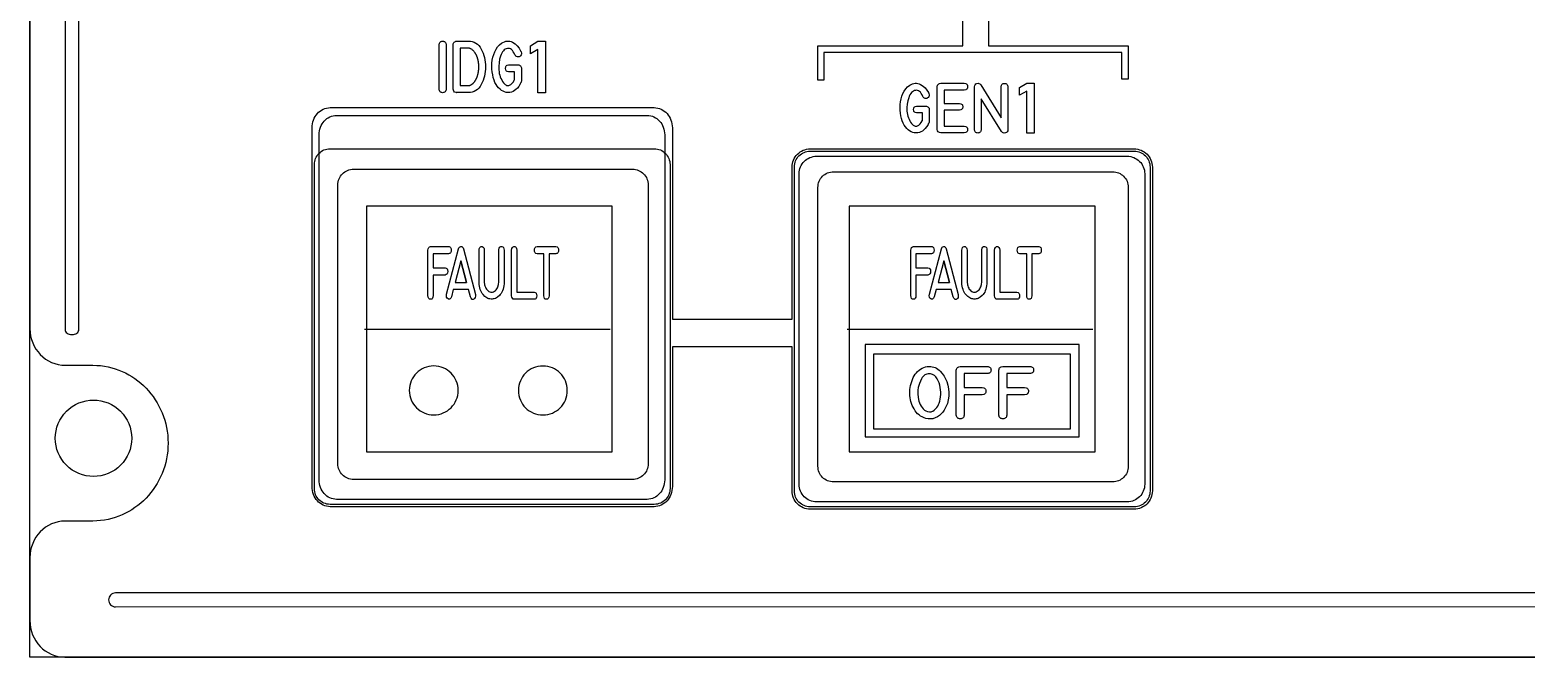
# Model space of a CAD drawing. Extents: x 27 to 704, y 10 to 614.
# Drawn here: x 204 to 301.4, y 258.2 to 299.1 of the extents above; entities that cross this region are included whole.
import ezdxf

# ---------------------------------------------------------------- set-up
doc = ezdxf.new("R2010")
doc.units = 0
for name, color, linetype in [('_BACKPANEL', 5, 'CONTINUOUS'), ('_ENGRAVING', 105, 'CONTINUOUS'), ('_LABELS', 30, 'CONTINUOUS'), ('_TOPLAYER', 1, 'CONTINUOUS')]:
    doc.layers.add(name, color=color, linetype=linetype)

msp = doc.modelspace()

# ---------------------------------------------------------------- linework, layer by layer
at = {"layer": '_BACKPANEL'}
for points in [[(526.323, 364.71), (526.323, 359.871), (526.323, 350.191), (526.323, 340.512), (526.323, 267.915), (526.323, 258.235), (203.984, 258.235), (203.984, 267.915), (203.984, 340.512), (203.984, 350.191), (203.984, 359.871), (203.984, 364.71)], [(223.528, 291.33), (244.623, 291.33), (244.729, 291.324), (244.831, 291.309), (244.93, 291.284), (245.024, 291.249), (245.114, 291.206), (245.199, 291.155), (245.278, 291.096), (245.35, 291.029), (245.417, 290.957), (245.476, 290.878), (245.527, 290.793), (245.57, 290.703), (245.605, 290.608), (245.63, 290.51), (245.645, 290.408), (245.651, 290.302), (245.651, 269.207), (245.645, 269.102), (245.63, 269), (245.605, 268.901), (245.57, 268.807), (245.527, 268.717), (245.476, 268.632), (245.417, 268.553), (245.35, 268.48), (245.278, 268.414), (245.199, 268.355), (245.114, 268.303), (245.024, 268.26), (244.93, 268.226), (244.831, 268.201), (244.729, 268.185), (244.623, 268.18), (223.528, 268.18), (223.423, 268.185), (223.32, 268.201), (223.222, 268.226), (223.127, 268.26), (223.037, 268.303), (222.953, 268.355), (222.874, 268.414), (222.801, 268.48), (222.735, 268.553), (222.676, 268.632), (222.624, 268.717), (222.581, 268.807), (222.547, 268.901), (222.521, 269), (222.506, 269.102), (222.501, 269.207), (222.501, 290.302), (222.506, 290.408), (222.521, 290.51), (222.547, 290.608), (222.581, 290.703), (222.624, 290.793), (222.676, 290.878), (222.735, 290.957), (222.801, 291.029), (222.874, 291.096), (222.953, 291.155), (223.037, 291.206), (223.127, 291.249), (223.222, 291.284), (223.32, 291.309), (223.423, 291.324)], [(254.775, 291.168), (275.871, 291.168), (275.976, 291.163), (276.078, 291.147), (276.177, 291.122), (276.271, 291.088), (276.361, 291.045), (276.446, 290.993), (276.525, 290.934), (276.598, 290.868), (276.664, 290.795), (276.723, 290.716), (276.774, 290.631), (276.817, 290.541), (276.852, 290.447), (276.877, 290.348), (276.892, 290.246), (276.898, 290.141), (276.898, 269.046), (276.892, 268.94), (276.877, 268.838), (276.852, 268.74), (276.817, 268.645), (276.774, 268.555), (276.723, 268.471), (276.664, 268.391), (276.598, 268.319), (276.525, 268.252), (276.446, 268.193), (276.361, 268.142), (276.271, 268.099), (276.177, 268.064), (276.078, 268.039), (275.976, 268.024), (275.871, 268.018), (254.775, 268.018), (254.67, 268.024), (254.567, 268.039), (254.469, 268.064), (254.374, 268.099), (254.285, 268.142), (254.2, 268.193), (254.121, 268.252), (254.048, 268.319), (253.982, 268.391), (253.923, 268.471), (253.871, 268.555), (253.828, 268.645), (253.794, 268.74), (253.769, 268.838), (253.753, 268.94), (253.748, 269.046), (253.748, 290.141), (253.753, 290.246), (253.769, 290.348), (253.794, 290.447), (253.828, 290.541), (253.871, 290.631), (253.923, 290.716), (253.982, 290.795), (254.048, 290.868), (254.121, 290.934), (254.2, 290.993), (254.285, 291.045), (254.374, 291.088), (254.469, 291.122), (254.567, 291.147), (254.67, 291.163)]]:
    msp.add_lwpolyline(points, close=True, dxfattribs=at)
msp.add_lwpolyline([(208.122, 269.995, -0.414214), (205.634, 272.483, -0.414214), (208.122, 274.971, -0.414214), (210.61, 272.483, -0.414214)], format="xyb", close=True, dxfattribs=at)
at = {"layer": '_ENGRAVING'}
for points in [[(206.27, 343.414), (206.27, 279.556), (206.279, 279.491), (206.306, 279.431), (206.347, 279.377), (206.402, 279.329), (206.469, 279.29), (206.545, 279.261), (206.63, 279.242), (206.72, 279.235), (206.721, 279.235), (206.812, 279.242), (206.896, 279.261), (206.972, 279.29), (207.039, 279.33), (207.094, 279.377), (207.135, 279.431), (207.161, 279.491), (207.171, 279.556), (207.171, 343.414)], [(266.387, 302.045), (266.387, 298.037), (275.471, 298.036), (275.471, 295.861), (275.072, 295.861), (275.072, 297.588), (258.996, 297.588), (255.677, 297.588), (255.667, 297.588), (255.667, 295.799), (255.268, 295.799), (255.268, 298.036), (255.268, 298.037), (259.011, 298.037), (264.332, 298.037), (264.496, 298.037), (264.496, 298.037), (264.519, 298.037), (264.706, 298.037), (264.706, 320.107)], [(520.008, 262.422), (209.548, 262.408), (209.458, 262.398), (209.374, 262.372), (209.298, 262.33), (209.231, 262.275), (209.177, 262.208), (209.136, 262.132), (209.11, 262.047), (209.101, 261.956), (209.11, 261.866), (209.136, 261.781), (209.178, 261.705), (209.233, 261.638), (209.299, 261.584), (209.376, 261.542), (209.46, 261.516), (209.55, 261.507), (520.008, 261.522)]]:
    msp.add_lwpolyline(points, dxfattribs=at)
for points in [[(231.081, 295.209), (231.053, 295.108), (231.032, 295.069), (231.006, 295.036), (230.975, 295.011), (230.938, 294.993), (230.898, 294.983), (230.852, 294.979), (230.806, 294.983), (230.765, 294.994), (230.729, 295.012), (230.698, 295.037), (230.672, 295.069), (230.651, 295.109), (230.624, 295.209), (230.624, 298.104), (230.651, 298.205), (230.672, 298.245), (230.698, 298.278), (230.729, 298.303), (230.765, 298.321), (230.806, 298.332), (230.852, 298.336), (230.898, 298.333), (230.938, 298.322), (230.975, 298.304), (231.006, 298.279), (231.032, 298.246), (231.053, 298.206), (231.081, 298.104)], [(231.762, 298.337), (232.518, 298.337), (232.655, 298.329), (232.782, 298.304), (232.901, 298.263), (233.011, 298.206), (233.112, 298.132), (233.205, 298.042), (233.288, 297.936), (233.363, 297.813), (233.429, 297.68), (233.486, 297.544), (233.534, 297.405), (233.574, 297.263), (233.605, 297.117), (233.627, 296.968), (233.64, 296.816), (233.644, 296.66), (233.64, 296.505), (233.626, 296.352), (233.604, 296.203), (233.574, 296.058), (233.534, 295.915), (233.486, 295.776), (233.428, 295.64), (233.362, 295.507), (233.287, 295.384), (233.204, 295.278), (233.111, 295.188), (233.01, 295.114), (232.9, 295.057), (232.782, 295.016), (232.654, 294.991), (232.518, 294.983), (231.762, 294.983), (231.765, 294.983), (231.762, 294.983), (231.704, 294.993), (231.631, 295.022), (231.579, 295.069), (231.548, 295.134), (231.538, 295.216), (231.537, 295.216), (231.538, 298.108), (231.537, 298.121), (231.543, 298.164), (231.557, 298.204), (231.578, 298.241), (231.607, 298.274), (231.641, 298.301), (231.678, 298.321), (231.719, 298.333), (231.763, 298.337)], [(235.152, 296.334), (235.138, 296.336), (235.052, 296.359), (235.018, 296.379), (234.991, 296.405), (234.969, 296.436), (234.954, 296.473), (234.942, 296.564), (234.954, 296.654), (234.969, 296.691), (234.991, 296.722), (235.018, 296.748), (235.052, 296.768), (235.138, 296.791), (235.152, 296.794), (235.167, 296.794), (235.76, 296.794), (235.804, 296.79), (235.846, 296.777), (235.884, 296.756), (235.919, 296.726), (235.949, 296.691), (235.969, 296.652), (235.982, 296.609), (235.986, 296.564), (235.986, 295.733), (235.967, 295.691), (235.955, 295.665), (235.944, 295.64), (235.931, 295.615), (235.919, 295.591), (235.907, 295.566), (235.894, 295.542), (235.88, 295.517), (235.8, 295.391), (235.715, 295.281), (235.625, 295.19), (235.531, 295.115), (235.431, 295.058), (235.328, 295.017), (235.219, 294.995), (235.106, 294.989), (234.992, 295), (234.884, 295.027), (234.78, 295.07), (234.68, 295.128), (234.585, 295.203), (234.495, 295.293), (234.409, 295.4), (234.328, 295.522), (234.258, 295.654), (234.198, 295.801), (234.148, 295.963), (234.107, 296.142), (234.077, 296.329), (234.06, 296.518), (234.055, 296.71), (234.063, 296.903), (234.085, 297.095), (234.122, 297.283), (234.174, 297.465), (234.241, 297.643), (234.324, 297.81), (234.426, 297.958), (234.546, 298.089), (234.685, 298.201), (234.777, 298.258), (234.868, 298.301), (234.959, 298.329), (235.05, 298.344), (235.139, 298.344), (235.228, 298.33), (235.317, 298.303), (235.405, 298.261), (235.569, 298.153), (235.711, 298.026), (235.83, 297.878), (235.928, 297.711), (235.941, 297.685), (235.951, 297.662), (235.964, 297.638), (235.981, 297.564), (235.98, 297.497), (235.961, 297.437), (235.922, 297.384), (235.874, 297.345), (235.825, 297.32), (235.773, 297.31), (235.719, 297.314), (235.668, 297.331), (235.623, 297.359), (235.584, 297.397), (235.551, 297.446), (235.502, 297.557), (235.45, 297.65), (235.395, 297.727), (235.336, 297.787), (235.273, 297.831), (235.208, 297.857), (235.139, 297.867), (235.066, 297.86), (234.995, 297.839), (234.928, 297.807), (234.865, 297.762), (234.807, 297.707), (234.754, 297.639), (234.705, 297.56), (234.662, 297.469), (234.622, 297.366), (234.561, 297.152), (234.522, 296.931), (234.504, 296.702), (234.508, 296.464), (234.52, 296.346), (234.539, 296.231), (234.566, 296.12), (234.601, 296.013), (234.643, 295.91), (234.693, 295.811), (234.751, 295.715), (234.817, 295.624), (234.913, 295.52), (234.961, 295.484), (235.009, 295.458), (235.058, 295.443), (235.107, 295.439), (235.156, 295.446), (235.205, 295.463), (235.299, 295.518), (235.382, 295.592), (235.455, 295.686), (235.517, 295.799), (235.535, 295.835), (235.535, 296.334)], [(237.544, 294.977), (237.047, 294.977), (237.047, 297.789), (236.571, 297.519), (236.571, 298.036), (237.047, 298.331), (237.544, 298.331)], [(232.518, 295.445), (232.525, 295.445), (232.533, 295.445), (232.538, 295.446), (232.545, 295.447), (232.553, 295.448), (232.561, 295.448), (232.568, 295.449), (232.576, 295.45), (232.582, 295.451), (232.59, 295.452), (232.603, 295.455), (232.61, 295.457), (232.618, 295.461), (232.625, 295.462), (232.634, 295.465), (232.64, 295.466), (232.648, 295.47), (232.663, 295.476), (232.679, 295.483), (232.685, 295.485), (232.693, 295.489), (232.706, 295.497), (232.722, 295.506), (232.729, 295.51), (232.737, 295.515), (232.751, 295.525), (232.758, 295.529), (232.767, 295.535), (232.773, 295.54), (232.782, 295.547), (232.788, 295.551), (232.796, 295.556), (232.812, 295.57), (232.825, 295.583), (232.831, 295.589), (232.839, 295.597), (232.846, 295.604), (232.854, 295.612), (232.868, 295.625), (232.875, 295.632), (232.883, 295.64), (232.889, 295.647), (232.897, 295.656), (232.91, 295.673), (232.924, 295.691), (232.937, 295.709), (232.944, 295.718), (232.952, 295.727), (232.957, 295.737), (232.965, 295.746), (232.97, 295.757), (232.977, 295.768), (232.99, 295.787), (232.996, 295.798), (233.003, 295.809), (233.009, 295.819), (233.016, 295.83), (233.026, 295.851), (233.031, 295.863), (233.039, 295.876), (233.044, 295.886), (233.051, 295.899), (233.055, 295.91), (233.061, 295.923), (233.072, 295.948), (233.084, 295.974), (233.088, 295.986), (233.093, 296), (233.097, 296.013), (233.103, 296.028), (233.111, 296.054), (233.115, 296.067), (233.12, 296.082), (233.128, 296.11), (233.138, 296.138), (233.141, 296.152), (233.145, 296.167), (233.148, 296.181), (233.153, 296.197), (233.155, 296.209), (233.159, 296.225), (233.164, 296.256), (233.166, 296.27), (233.17, 296.285), (233.172, 296.299), (233.175, 296.315), (233.18, 296.346), (233.182, 296.36), (233.186, 296.377), (233.19, 296.408), (233.19, 296.422), (233.193, 296.439), (233.196, 296.47), (233.198, 296.501), (233.199, 296.534), (233.201, 296.565), (233.202, 296.581), (233.204, 296.598), (233.205, 296.612), (233.206, 296.629), (233.206, 296.644), (233.206, 296.66), (233.206, 296.676), (233.206, 296.691), (233.205, 296.707), (233.204, 296.724), (233.204, 296.739), (233.204, 296.755), (233.201, 296.788), (233.199, 296.817), (233.196, 296.852), (233.194, 296.881), (233.191, 296.912), (233.189, 296.927), (233.188, 296.943), (233.181, 296.975), (233.178, 296.988), (233.177, 297.004), (233.172, 297.035), (233.167, 297.066), (233.159, 297.096), (233.154, 297.124), (233.149, 297.137), (233.146, 297.153), (233.141, 297.167), (233.138, 297.183), (233.13, 297.21), (233.122, 297.238), (233.116, 297.25), (233.112, 297.264), (233.103, 297.292), (233.093, 297.318), (233.088, 297.331), (233.084, 297.345), (233.077, 297.356), (233.072, 297.369), (233.061, 297.394), (233.051, 297.417), (233.04, 297.441), (233.034, 297.452), (233.029, 297.463), (233.016, 297.485), (233.003, 297.507), (232.996, 297.517), (232.99, 297.528), (232.977, 297.548), (232.971, 297.557), (232.966, 297.567), (232.939, 297.605), (232.913, 297.641), (232.884, 297.674), (232.855, 297.705), (232.828, 297.733), (232.798, 297.757), (232.767, 297.782), (232.737, 297.803), (232.708, 297.821), (232.679, 297.836), (232.648, 297.847), (232.618, 297.859), (232.603, 297.863), (232.59, 297.869), (232.561, 297.874), (232.533, 297.875), (232.525, 297.875), (232.518, 297.875), (231.988, 297.875), (231.988, 295.445)], [(261.712, 293.66), (261.698, 293.661), (261.613, 293.684), (261.58, 293.703), (261.553, 293.728), (261.532, 293.758), (261.517, 293.794), (261.505, 293.881), (261.517, 293.968), (261.532, 294.004), (261.553, 294.034), (261.58, 294.059), (261.613, 294.078), (261.698, 294.101), (261.712, 294.104), (261.726, 294.104), (262.309, 294.104), (262.354, 294.1), (262.395, 294.088), (262.432, 294.067), (262.467, 294.038), (262.495, 294.004), (262.516, 293.966), (262.528, 293.925), (262.532, 293.881), (262.532, 293.08), (262.513, 293.039), (262.502, 293.013), (262.491, 292.99), (262.478, 292.966), (262.466, 292.942), (262.455, 292.918), (262.442, 292.895), (262.428, 292.871), (262.349, 292.749), (262.265, 292.644), (262.177, 292.555), (262.084, 292.483), (261.987, 292.427), (261.884, 292.389), (261.778, 292.367), (261.666, 292.361), (261.555, 292.372), (261.448, 292.398), (261.345, 292.439), (261.247, 292.496), (261.154, 292.568), (261.065, 292.655), (260.981, 292.758), (260.901, 292.876), (260.832, 293.003), (260.773, 293.145), (260.723, 293.302), (260.683, 293.474), (260.654, 293.655), (260.637, 293.838), (260.632, 294.022), (260.64, 294.209), (260.662, 294.394), (260.698, 294.575), (260.749, 294.752), (260.815, 294.923), (260.897, 295.084), (260.997, 295.228), (261.116, 295.353), (261.252, 295.462), (261.343, 295.516), (261.433, 295.558), (261.522, 295.585), (261.611, 295.599), (261.699, 295.6), (261.787, 295.587), (261.874, 295.56), (261.96, 295.519), (262.121, 295.415), (262.261, 295.292), (262.379, 295.15), (262.475, 294.989), (262.488, 294.964), (262.497, 294.942), (262.51, 294.918), (262.528, 294.846), (262.527, 294.782), (262.507, 294.724), (262.469, 294.673), (262.422, 294.635), (262.373, 294.611), (262.323, 294.601), (262.27, 294.606), (262.219, 294.622), (262.175, 294.649), (262.136, 294.686), (262.104, 294.733), (262.056, 294.84), (262.005, 294.93), (261.95, 295.004), (261.892, 295.062), (261.831, 295.104), (261.766, 295.13), (261.699, 295.139), (261.627, 295.133), (261.557, 295.113), (261.491, 295.081), (261.429, 295.038), (261.372, 294.984), (261.32, 294.919), (261.272, 294.842), (261.229, 294.755), (261.19, 294.656), (261.13, 294.449), (261.091, 294.236), (261.074, 294.014), (261.078, 293.785), (261.089, 293.671), (261.108, 293.56), (261.135, 293.453), (261.169, 293.35), (261.211, 293.25), (261.26, 293.154), (261.317, 293.062), (261.382, 292.974), (261.476, 292.873), (261.523, 292.839), (261.571, 292.814), (261.619, 292.8), (261.667, 292.796), (261.716, 292.802), (261.764, 292.819), (261.856, 292.872), (261.938, 292.943), (262.009, 293.034), (262.071, 293.143), (262.088, 293.178), (262.088, 293.66)], [(264.802, 295.152), (263.492, 295.152), (263.492, 294.287), (264.491, 294.287), (264.589, 294.261), (264.627, 294.24), (264.659, 294.214), (264.683, 294.184), (264.701, 294.148), (264.711, 294.108), (264.714, 294.062), (264.711, 294.017), (264.7, 293.976), (264.682, 293.941), (264.658, 293.91), (264.626, 293.885), (264.588, 293.864), (264.491, 293.838), (263.492, 293.838), (263.492, 292.8), (264.802, 292.8), (264.899, 292.774), (264.938, 292.753), (264.969, 292.728), (264.993, 292.697), (265.011, 292.662), (265.021, 292.622), (265.025, 292.577), (265.021, 292.532), (265.011, 292.492), (264.993, 292.457), (264.969, 292.427), (264.938, 292.402), (264.899, 292.381), (264.802, 292.356), (263.272, 292.356), (263.184, 292.379), (263.117, 292.425), (263.072, 292.492), (263.047, 292.58), (263.047, 295.372), (263.073, 295.464), (263.093, 295.5), (263.119, 295.531), (263.149, 295.556), (263.185, 295.574), (263.272, 295.593), (264.802, 295.593), (264.899, 295.572), (264.938, 295.553), (264.969, 295.529), (264.993, 295.498), (265.01, 295.461), (265.021, 295.419), (265.024, 295.371), (265.02, 295.323), (265.01, 295.28), (264.992, 295.244), (264.968, 295.214), (264.937, 295.189), (264.899, 295.171)], [(267.647, 292.574), (267.637, 292.498), (267.607, 292.438), (267.557, 292.393), (267.487, 292.363), (267.411, 292.352), (267.344, 292.364), (267.286, 292.399), (267.238, 292.457), (265.91, 294.586), (265.91, 292.574), (265.883, 292.477), (265.862, 292.439), (265.837, 292.408), (265.806, 292.384), (265.771, 292.366), (265.731, 292.356), (265.686, 292.353), (265.641, 292.356), (265.602, 292.366), (265.567, 292.384), (265.536, 292.408), (265.511, 292.439), (265.491, 292.477), (265.464, 292.574), (265.464, 295.365), (265.484, 295.44), (265.518, 295.502), (265.568, 295.549), (265.633, 295.582), (265.702, 295.595), (265.765, 295.583), (265.822, 295.546), (265.874, 295.484), (267.201, 293.352), (267.201, 295.365), (267.227, 295.464), (267.248, 295.503), (267.274, 295.534), (267.305, 295.559), (267.342, 295.576), (267.384, 295.586), (267.431, 295.589), (267.478, 295.585), (267.52, 295.574), (267.555, 295.556), (267.585, 295.532), (267.609, 295.5), (267.628, 295.462), (267.647, 295.365)], [(269.356, 292.344), (268.873, 292.344), (268.873, 295.079), (268.409, 294.817), (268.409, 295.319), (268.873, 295.607), (269.356, 295.607)], [(244.613, 294.005), (244.735, 293.998), (244.854, 293.978), (244.968, 293.946), (245.078, 293.901), (245.182, 293.846), (245.28, 293.78), (245.372, 293.704), (245.456, 293.619), (245.533, 293.526), (245.601, 293.424), (245.661, 293.316), (245.711, 293.2), (245.751, 293.079), (245.78, 292.953), (245.798, 292.821), (245.804, 292.686), (245.804, 280.245), (253.594, 280.245), (253.594, 290.131), (253.601, 290.253), (253.619, 290.372), (253.648, 290.486), (253.688, 290.595), (253.738, 290.699), (253.797, 290.798), (253.866, 290.889), (253.942, 290.974), (254.027, 291.05), (254.118, 291.119), (254.217, 291.178), (254.321, 291.228), (254.43, 291.268), (254.544, 291.297), (254.663, 291.315), (254.785, 291.322), (275.86, 291.322), (275.983, 291.315), (276.101, 291.297), (276.215, 291.268), (276.325, 291.228), (276.429, 291.178), (276.527, 291.119), (276.619, 291.05), (276.703, 290.974), (276.78, 290.889), (276.848, 290.798), (276.908, 290.699), (276.958, 290.595), (276.998, 290.486), (277.027, 290.372), (277.045, 290.253), (277.051, 290.131), (277.051, 269.056), (277.045, 268.934), (277.027, 268.815), (276.998, 268.701), (276.958, 268.591), (276.908, 268.487), (276.848, 268.389), (276.78, 268.297), (276.703, 268.213), (276.619, 268.136), (276.527, 268.068), (276.429, 268.008), (276.325, 267.958), (276.215, 267.918), (276.101, 267.889), (275.983, 267.871), (275.86, 267.865), (254.785, 267.865), (254.663, 267.871), (254.544, 267.889), (254.43, 267.918), (254.321, 267.958), (254.217, 268.008), (254.118, 268.068), (254.027, 268.136), (253.942, 268.213), (253.866, 268.297), (253.797, 268.389), (253.738, 268.487), (253.688, 268.591), (253.648, 268.701), (253.619, 268.815), (253.601, 268.934), (253.594, 269.056), (253.594, 278.442), (245.804, 278.442), (245.804, 269.345), (245.798, 269.21), (245.78, 269.079), (245.751, 268.952), (245.711, 268.831), (245.661, 268.716), (245.601, 268.607), (245.533, 268.505), (245.456, 268.412), (245.372, 268.327), (245.28, 268.251), (245.182, 268.185), (245.078, 268.13), (244.968, 268.086), (244.854, 268.053), (244.735, 268.033), (244.613, 268.026), (223.538, 268.026), (223.416, 268.033), (223.297, 268.053), (223.183, 268.086), (223.074, 268.13), (222.97, 268.185), (222.871, 268.251), (222.78, 268.327), (222.695, 268.412), (222.619, 268.505), (222.55, 268.607), (222.491, 268.716), (222.441, 268.831), (222.401, 268.952), (222.371, 269.079), (222.353, 269.21), (222.347, 269.345), (222.347, 292.686), (222.353, 292.821), (222.371, 292.953), (222.401, 293.079), (222.441, 293.2), (222.491, 293.316), (222.55, 293.424), (222.619, 293.526), (222.695, 293.619), (222.78, 293.704), (222.871, 293.78), (222.97, 293.846), (223.074, 293.901), (223.183, 293.946), (223.297, 293.978), (223.416, 293.998), (223.538, 294.005)], [(223.946, 293.505), (244.162, 293.505), (244.279, 293.498), (244.393, 293.479), (244.502, 293.448), (244.607, 293.405), (244.707, 293.352), (244.801, 293.289), (244.889, 293.216), (244.97, 293.134), (245.044, 293.044), (245.109, 292.946), (245.166, 292.842), (245.214, 292.731), (245.253, 292.614), (245.281, 292.492), (245.298, 292.366), (245.304, 292.236), (245.304, 269.774), (245.298, 269.644), (245.281, 269.517), (245.253, 269.396), (245.214, 269.279), (245.166, 269.168), (245.109, 269.063), (245.044, 268.966), (244.97, 268.876), (244.889, 268.794), (244.801, 268.721), (244.707, 268.657), (244.607, 268.604), (244.502, 268.562), (244.393, 268.53), (244.279, 268.511), (244.162, 268.505), (223.946, 268.505), (223.829, 268.511), (223.715, 268.53), (223.606, 268.562), (223.501, 268.604), (223.401, 268.657), (223.307, 268.721), (223.219, 268.794), (223.138, 268.876), (223.064, 268.966), (222.998, 269.063), (222.941, 269.168), (222.893, 269.279), (222.855, 269.396), (222.827, 269.517), (222.81, 269.644), (222.804, 269.774), (222.804, 292.236), (222.81, 292.366), (222.827, 292.492), (222.855, 292.614), (222.893, 292.731), (222.941, 292.842), (222.998, 292.946), (223.064, 293.044), (223.138, 293.134), (223.219, 293.216), (223.307, 293.289), (223.401, 293.352), (223.501, 293.405), (223.606, 293.448), (223.715, 293.479), (223.829, 293.498)], [(255.193, 290.843), (275.409, 290.843), (275.526, 290.837), (275.64, 290.82), (275.749, 290.792), (275.854, 290.754), (275.954, 290.706), (276.048, 290.649), (276.136, 290.583), (276.217, 290.51), (276.291, 290.429), (276.357, 290.341), (276.414, 290.247), (276.462, 290.147), (276.5, 290.042), (276.528, 289.932), (276.545, 289.818), (276.551, 289.701), (276.551, 269.485), (276.545, 269.368), (276.528, 269.255), (276.5, 269.145), (276.462, 269.04), (276.414, 268.94), (276.357, 268.846), (276.291, 268.758), (276.217, 268.677), (276.136, 268.603), (276.048, 268.538), (275.954, 268.481), (275.854, 268.433), (275.749, 268.394), (275.64, 268.366), (275.526, 268.349), (275.409, 268.343), (255.193, 268.343), (255.076, 268.349), (254.962, 268.366), (254.853, 268.394), (254.748, 268.433), (254.648, 268.481), (254.554, 268.538), (254.466, 268.603), (254.385, 268.677), (254.311, 268.758), (254.246, 268.846), (254.188, 268.94), (254.14, 269.04), (254.102, 269.145), (254.074, 269.255), (254.057, 269.368), (254.051, 269.485), (254.051, 289.701), (254.057, 289.818), (254.074, 289.932), (254.102, 290.042), (254.14, 290.147), (254.188, 290.247), (254.246, 290.341), (254.311, 290.429), (254.385, 290.51), (254.466, 290.583), (254.554, 290.649), (254.648, 290.706), (254.748, 290.754), (254.853, 290.792), (254.962, 290.82), (255.076, 290.837)]]:
    msp.add_lwpolyline(points, close=True, dxfattribs=at)
at = {"layer": '_LABELS'}
for points in [[(241.892, 271.592), (241.892, 287.594), (225.892, 287.594), (225.892, 271.592)], [(273.323, 271.592), (273.323, 287.594), (257.323, 287.594), (257.323, 271.592)], [(229.892, 281.767), (229.892, 284.727), (229.911, 284.825), (229.946, 284.897), (229.998, 284.944), (230.065, 284.965), (231.238, 284.965), (231.278, 284.958), (231.312, 284.944), (231.341, 284.923), (231.365, 284.897), (231.396, 284.825), (231.407, 284.728), (231.396, 284.631), (231.364, 284.56), (231.34, 284.534), (231.311, 284.514), (231.276, 284.501), (231.236, 284.494), (230.233, 284.494), (230.233, 283.576), (231.015, 283.576), (231.088, 283.555), (231.117, 283.536), (231.141, 283.511), (231.173, 283.442), (231.185, 283.349), (231.175, 283.255), (231.144, 283.183), (231.12, 283.155), (231.09, 283.133), (231.015, 283.104), (230.233, 283.104), (230.233, 281.767), (230.218, 281.666), (230.186, 281.593), (230.163, 281.567), (230.136, 281.548), (230.105, 281.537), (230.069, 281.532), (230.033, 281.535), (230.001, 281.546), (229.973, 281.564), (229.949, 281.589), (229.913, 281.663)], [(231.106, 281.853), (231.494, 283.332), (231.884, 284.811), (231.909, 284.878), (231.944, 284.926), (231.989, 284.955), (232.043, 284.965), (232.098, 284.956), (232.142, 284.928), (232.178, 284.879), (232.203, 284.811), (232.98, 281.844), (232.987, 281.736), (232.972, 281.65), (232.935, 281.584), (232.908, 281.559), (232.876, 281.539), (232.842, 281.526), (232.81, 281.522), (232.78, 281.526), (232.751, 281.54), (232.701, 281.592), (232.659, 281.68), (232.534, 282.16), (231.546, 282.16), (231.425, 281.692), (231.382, 281.604), (231.357, 281.573), (231.331, 281.551), (231.302, 281.538), (231.272, 281.534), (231.239, 281.539), (231.204, 281.553), (231.144, 281.599), (231.108, 281.664), (231.095, 281.749)], [(234.853, 282.661), (234.853, 282.628), (234.848, 282.527), (234.833, 282.403), (234.81, 282.287), (234.782, 282.18), (234.747, 282.081), (234.706, 281.991), (234.658, 281.908), (234.604, 281.835), (234.544, 281.77), (234.415, 281.664), (234.349, 281.623), (234.282, 281.59), (234.214, 281.566), (234.145, 281.55), (234.075, 281.541), (234.003, 281.541), (233.932, 281.549), (233.863, 281.565), (233.795, 281.59), (233.728, 281.622), (233.6, 281.71), (233.478, 281.831), (233.422, 281.903), (233.372, 281.983), (233.33, 282.071), (233.294, 282.167), (233.265, 282.27), (233.243, 282.382), (233.228, 282.501), (233.219, 282.628), (233.219, 282.661), (233.219, 284.73), (233.232, 284.821), (233.266, 284.896), (233.31, 284.944), (233.363, 284.965), (233.426, 284.96), (233.485, 284.932), (233.527, 284.884), (233.552, 284.817), (233.561, 284.73), (233.561, 282.661), (233.583, 282.481), (233.604, 282.399), (233.631, 282.324), (233.665, 282.255), (233.706, 282.192), (233.753, 282.135), (233.806, 282.084), (233.864, 282.043), (233.922, 282.013), (233.98, 281.997), (234.04, 281.993), (234.1, 282.001), (234.161, 282.022), (234.222, 282.055), (234.285, 282.101), (234.337, 282.15), (234.382, 282.207), (234.42, 282.27), (234.45, 282.339), (234.492, 282.493), (234.513, 282.661), (234.513, 284.73), (234.515, 284.776), (234.537, 284.865), (234.575, 284.926), (234.6, 284.945), (234.629, 284.958), (234.698, 284.962), (234.766, 284.94), (234.793, 284.92), (234.815, 284.894), (234.844, 284.824), (234.853, 284.73)], [(235.514, 281.527), (235.448, 281.547), (235.397, 281.592), (235.362, 281.663), (235.342, 281.76), (235.342, 284.727), (235.363, 284.833), (235.399, 284.907), (235.423, 284.933), (235.451, 284.951), (235.483, 284.962), (235.519, 284.965), (235.555, 284.96), (235.586, 284.948), (235.613, 284.929), (235.636, 284.903), (235.669, 284.829), (235.684, 284.727), (235.684, 281.995), (236.803, 281.997), (236.878, 281.972), (236.908, 281.95), (236.932, 281.923), (236.963, 281.851), (236.973, 281.756), (236.962, 281.662), (236.93, 281.592), (236.906, 281.566), (236.876, 281.547), (236.802, 281.527)], [(237.439, 281.764), (237.439, 284.492), (236.994, 284.492), (236.92, 284.514), (236.891, 284.534), (236.867, 284.56), (236.835, 284.632), (236.825, 284.728), (236.836, 284.824), (236.867, 284.896), (236.891, 284.923), (236.92, 284.943), (236.994, 284.965), (238.225, 284.965), (238.298, 284.944), (238.327, 284.923), (238.35, 284.897), (238.382, 284.825), (238.392, 284.728), (238.382, 284.631), (238.351, 284.559), (238.327, 284.533), (238.298, 284.513), (238.264, 284.5), (238.225, 284.492), (237.781, 284.492), (237.781, 281.764), (237.759, 281.66), (237.722, 281.586), (237.698, 281.56), (237.67, 281.542), (237.638, 281.532), (237.602, 281.529), (237.566, 281.533), (237.535, 281.545), (237.508, 281.563), (237.486, 281.589), (237.454, 281.662)], [(261.323, 281.767), (261.323, 284.727), (261.342, 284.825), (261.377, 284.897), (261.428, 284.944), (261.495, 284.965), (262.668, 284.965), (262.708, 284.958), (262.742, 284.944), (262.771, 284.923), (262.795, 284.897), (262.826, 284.825), (262.837, 284.728), (262.826, 284.631), (262.794, 284.56), (262.77, 284.534), (262.741, 284.514), (262.706, 284.501), (262.666, 284.494), (261.663, 284.494), (261.663, 283.576), (262.445, 283.576), (262.519, 283.555), (262.548, 283.536), (262.571, 283.511), (262.604, 283.442), (262.615, 283.349), (262.605, 283.255), (262.574, 283.183), (262.55, 283.155), (262.521, 283.133), (262.445, 283.104), (261.663, 283.104), (261.663, 281.767), (261.649, 281.666), (261.616, 281.593), (261.594, 281.567), (261.566, 281.548), (261.535, 281.537), (261.499, 281.532), (261.463, 281.535), (261.431, 281.546), (261.403, 281.564), (261.379, 281.589), (261.343, 281.663)], [(262.536, 281.853), (262.925, 283.332), (263.314, 284.811), (263.339, 284.878), (263.374, 284.926), (263.419, 284.955), (263.473, 284.965), (263.528, 284.956), (263.573, 284.928), (263.608, 284.879), (263.633, 284.811), (264.41, 281.844), (264.418, 281.736), (264.403, 281.65), (264.365, 281.584), (264.339, 281.559), (264.306, 281.539), (264.272, 281.526), (264.24, 281.522), (264.21, 281.526), (264.182, 281.54), (264.131, 281.592), (264.089, 281.68), (263.964, 282.16), (262.976, 282.16), (262.855, 281.692), (262.812, 281.604), (262.788, 281.573), (262.761, 281.551), (262.732, 281.538), (262.702, 281.534), (262.669, 281.539), (262.634, 281.553), (262.575, 281.599), (262.538, 281.664), (262.525, 281.749)], [(266.284, 282.661), (266.284, 282.628), (266.279, 282.527), (266.263, 282.403), (266.241, 282.287), (266.212, 282.18), (266.177, 282.081), (266.136, 281.991), (266.088, 281.908), (266.035, 281.835), (265.974, 281.77), (265.846, 281.664), (265.78, 281.623), (265.713, 281.59), (265.644, 281.566), (265.575, 281.55), (265.505, 281.541), (265.434, 281.541), (265.363, 281.549), (265.293, 281.565), (265.225, 281.59), (265.159, 281.622), (265.03, 281.71), (264.908, 281.831), (264.852, 281.903), (264.803, 281.983), (264.76, 282.071), (264.724, 282.167), (264.695, 282.27), (264.673, 282.382), (264.658, 282.501), (264.649, 282.628), (264.649, 282.661), (264.649, 284.73), (264.663, 284.821), (264.697, 284.896), (264.74, 284.944), (264.793, 284.965), (264.856, 284.96), (264.915, 284.932), (264.957, 284.884), (264.983, 284.817), (264.991, 284.73), (264.991, 282.661), (265.013, 282.481), (265.034, 282.399), (265.062, 282.324), (265.096, 282.255), (265.136, 282.192), (265.183, 282.135), (265.237, 282.084), (265.294, 282.043), (265.352, 282.013), (265.411, 281.997), (265.47, 281.993), (265.53, 282.001), (265.591, 282.022), (265.653, 282.055), (265.715, 282.101), (265.768, 282.15), (265.813, 282.207), (265.85, 282.27), (265.88, 282.339), (265.922, 282.493), (265.943, 282.661), (265.943, 284.73), (265.945, 284.776), (265.967, 284.865), (266.005, 284.926), (266.03, 284.945), (266.059, 284.958), (266.128, 284.962), (266.196, 284.94), (266.223, 284.92), (266.245, 284.894), (266.274, 284.824), (266.284, 284.73)], [(266.945, 281.527), (266.878, 281.547), (266.827, 281.592), (266.792, 281.663), (266.772, 281.76), (266.772, 284.727), (266.793, 284.833), (266.829, 284.907), (266.853, 284.933), (266.882, 284.951), (266.913, 284.962), (266.949, 284.965), (266.985, 284.96), (267.017, 284.948), (267.044, 284.929), (267.066, 284.903), (267.099, 284.829), (267.114, 284.727), (267.114, 281.995), (268.233, 281.997), (268.309, 281.972), (268.338, 281.95), (268.362, 281.923), (268.394, 281.851), (268.404, 281.756), (268.392, 281.662), (268.36, 281.592), (268.336, 281.566), (268.306, 281.547), (268.232, 281.527)], [(268.869, 281.764), (268.869, 284.492), (268.424, 284.492), (268.35, 284.514), (268.321, 284.534), (268.297, 284.56), (268.265, 284.632), (268.255, 284.728), (268.266, 284.824), (268.298, 284.896), (268.321, 284.923), (268.35, 284.943), (268.424, 284.965), (269.655, 284.965), (269.728, 284.944), (269.757, 284.923), (269.78, 284.897), (269.812, 284.825), (269.823, 284.728), (269.812, 284.631), (269.781, 284.559), (269.757, 284.533), (269.729, 284.513), (269.694, 284.5), (269.655, 284.492), (269.211, 284.492), (269.211, 281.764), (269.189, 281.66), (269.152, 281.586), (269.128, 281.56), (269.1, 281.542), (269.068, 281.532), (269.032, 281.529), (268.997, 281.533), (268.965, 281.545), (268.939, 281.563), (268.916, 281.589), (268.884, 281.662)], [(232.41, 282.631), (232.042, 284.041), (231.671, 282.631)], [(232.042, 284.041), (232.41, 282.631)], [(263.841, 282.631), (263.472, 284.041), (263.101, 282.631)], [(263.472, 284.041), (263.841, 282.631)], [(258.35, 278.576), (258.35, 278.434), (258.35, 272.576), (272.296, 272.576), (272.296, 278.576)], [(258.92, 277.978), (271.706, 277.978), (271.706, 273.076), (258.92, 273.076)], [(230.271, 277.187), (230.109, 277.178), (229.951, 277.154), (229.798, 277.115), (229.652, 277.062), (229.513, 276.994), (229.381, 276.915), (229.259, 276.823), (229.146, 276.72), (229.043, 276.607), (228.951, 276.485), (228.872, 276.354), (228.805, 276.214), (228.751, 276.068), (228.712, 275.916), (228.688, 275.758), (228.679, 275.595), (228.688, 275.432), (228.712, 275.274), (228.751, 275.122), (228.805, 274.975), (228.872, 274.836), (228.951, 274.705), (229.043, 274.583), (229.146, 274.47), (229.259, 274.367), (229.381, 274.275), (229.513, 274.195), (229.652, 274.128), (229.798, 274.075), (229.951, 274.036), (230.109, 274.012), (230.271, 274.003), (230.434, 274.012), (230.592, 274.036), (230.745, 274.075), (230.891, 274.128), (231.03, 274.195), (231.161, 274.275), (231.284, 274.367), (231.397, 274.47), (231.5, 274.583), (231.591, 274.705), (231.671, 274.836), (231.738, 274.975), (231.791, 275.122), (231.831, 275.274), (231.855, 275.432), (231.863, 275.595), (231.855, 275.758), (231.831, 275.916), (231.791, 276.068), (231.738, 276.214), (231.671, 276.354), (231.591, 276.485), (231.5, 276.607), (231.397, 276.72), (231.284, 276.823), (231.161, 276.915), (231.03, 276.994), (230.891, 277.062), (230.745, 277.115), (230.592, 277.154), (230.434, 277.178)], [(237.374, 277.183), (237.212, 277.175), (237.054, 277.151), (236.901, 277.112), (236.755, 277.058), (236.616, 276.991), (236.484, 276.911), (236.362, 276.82), (236.249, 276.717), (236.146, 276.604), (236.054, 276.481), (235.975, 276.35), (235.908, 276.211), (235.854, 276.065), (235.815, 275.912), (235.791, 275.754), (235.782, 275.592), (235.791, 275.429), (235.815, 275.271), (235.854, 275.118), (235.908, 274.972), (235.975, 274.833), (236.054, 274.702), (236.146, 274.579), (236.249, 274.466), (236.362, 274.363), (236.484, 274.272), (236.616, 274.192), (236.755, 274.125), (236.901, 274.072), (237.054, 274.032), (237.212, 274.008), (237.374, 274), (237.537, 274.008), (237.695, 274.032), (237.848, 274.072), (237.994, 274.125), (238.133, 274.192), (238.264, 274.272), (238.387, 274.363), (238.5, 274.466), (238.603, 274.579), (238.694, 274.702), (238.774, 274.833), (238.841, 274.972), (238.894, 275.118), (238.934, 275.271), (238.958, 275.429), (238.966, 275.592), (238.958, 275.754), (238.934, 275.912), (238.894, 276.065), (238.841, 276.211), (238.774, 276.35), (238.694, 276.481), (238.603, 276.604), (238.5, 276.717), (238.387, 276.82), (238.264, 276.911), (238.133, 276.991), (237.994, 277.058), (237.848, 277.112), (237.695, 277.151), (237.537, 277.175)], [(263.673, 276.177), (263.744, 275.943), (263.788, 275.706), (263.807, 275.464), (263.799, 275.217), (263.765, 274.974), (263.705, 274.742), (263.617, 274.521), (263.503, 274.31), (263.415, 274.187), (263.312, 274.074), (263.194, 273.97), (263.062, 273.876), (262.919, 273.801), (262.769, 273.756), (262.611, 273.739), (262.446, 273.751), (262.313, 273.779), (262.187, 273.817), (262.07, 273.867), (261.961, 273.927), (261.86, 273.998), (261.767, 274.081), (261.682, 274.174), (261.605, 274.278), (261.536, 274.39), (261.474, 274.504), (261.421, 274.621), (261.375, 274.742), (261.337, 274.865), (261.307, 274.992), (261.285, 275.122), (261.27, 275.255), (261.263, 275.389), (261.264, 275.522), (261.272, 275.655), (261.288, 275.786), (261.312, 275.917), (261.343, 276.047), (261.428, 276.303), (261.482, 276.427), (261.543, 276.541), (261.612, 276.647), (261.688, 276.744), (261.771, 276.833), (261.862, 276.912), (261.961, 276.984), (262.067, 277.046), (262.175, 277.095), (262.286, 277.131), (262.399, 277.152), (262.515, 277.159), (262.624, 277.154), (262.727, 277.14), (262.826, 277.116), (262.92, 277.082), (263.008, 277.038), (263.092, 276.985), (263.17, 276.922), (263.243, 276.85), (263.376, 276.692), (263.492, 276.527), (263.591, 276.355)], [(262.529, 276.686), (262.448, 276.68), (262.373, 276.665), (262.302, 276.639), (262.236, 276.603), (262.176, 276.556), (262.12, 276.5), (262.07, 276.433), (262.024, 276.355), (261.947, 276.196), (261.884, 276.049), (261.838, 275.914), (261.808, 275.791), (261.784, 275.603), (261.782, 275.379), (261.806, 275.139), (261.858, 274.901), (261.896, 274.786), (261.942, 274.677), (261.997, 274.574), (262.06, 274.476), (262.132, 274.389), (262.215, 274.319), (262.308, 274.264), (262.411, 274.225), (262.534, 274.203), (262.592, 274.204), (262.648, 274.211), (262.701, 274.227), (262.753, 274.249), (262.849, 274.317), (262.936, 274.402), (263.011, 274.489), (263.075, 274.578), (263.127, 274.67), (263.172, 274.774), (263.208, 274.892), (263.237, 275.026), (263.259, 275.174), (263.271, 275.33), (263.272, 275.486), (263.263, 275.642), (263.243, 275.797), (263.211, 275.949), (263.166, 276.093), (263.11, 276.229), (263.04, 276.358), (262.957, 276.471), (262.858, 276.562), (262.743, 276.63), (262.613, 276.676)], [(264.286, 273.98), (264.286, 276.922), (264.297, 276.974), (264.314, 277.02), (264.337, 277.059), (264.367, 277.092), (264.402, 277.118), (264.443, 277.138), (264.543, 277.159), (266.298, 277.159), (266.357, 277.152), (266.408, 277.138), (266.452, 277.117), (266.487, 277.091), (266.515, 277.058), (266.534, 277.02), (266.546, 276.975), (266.55, 276.923), (266.546, 276.872), (266.534, 276.827), (266.514, 276.788), (266.486, 276.756), (266.45, 276.73), (266.406, 276.711), (266.355, 276.697), (266.295, 276.691), (264.795, 276.691), (264.795, 275.778), (265.965, 275.778), (266.074, 275.758), (266.118, 275.739), (266.153, 275.713), (266.181, 275.682), (266.201, 275.645), (266.214, 275.602), (266.218, 275.553), (266.215, 275.503), (266.204, 275.459), (266.184, 275.421), (266.157, 275.388), (266.121, 275.36), (266.077, 275.338), (265.965, 275.309), (264.795, 275.309), (264.795, 273.98), (264.788, 273.926), (264.773, 273.879), (264.752, 273.839), (264.725, 273.806), (264.691, 273.781), (264.65, 273.762), (264.603, 273.75), (264.55, 273.746), (264.496, 273.749), (264.448, 273.759), (264.406, 273.777), (264.37, 273.803), (264.34, 273.836), (264.316, 273.876), (264.298, 273.924)], [(267.058, 273.98), (267.058, 276.922), (267.069, 276.974), (267.086, 277.02), (267.109, 277.059), (267.138, 277.092), (267.174, 277.118), (267.215, 277.138), (267.315, 277.159), (269.07, 277.159), (269.129, 277.152), (269.18, 277.138), (269.224, 277.117), (269.259, 277.091), (269.287, 277.058), (269.306, 277.02), (269.318, 276.975), (269.322, 276.923), (269.318, 276.872), (269.306, 276.827), (269.286, 276.788), (269.258, 276.756), (269.222, 276.73), (269.178, 276.711), (269.126, 276.697), (269.067, 276.691), (267.567, 276.691), (267.567, 275.778), (268.737, 275.778), (268.846, 275.758), (268.89, 275.739), (268.925, 275.713), (268.953, 275.682), (268.973, 275.645), (268.986, 275.602), (268.99, 275.553), (268.987, 275.503), (268.976, 275.459), (268.956, 275.421), (268.929, 275.388), (268.893, 275.36), (268.849, 275.338), (268.737, 275.309), (267.567, 275.309), (267.567, 273.98), (267.559, 273.926), (267.545, 273.879), (267.524, 273.839), (267.497, 273.806), (267.463, 273.781), (267.422, 273.762), (267.375, 273.75), (267.322, 273.746), (267.268, 273.749), (267.22, 273.759), (267.178, 273.777), (267.142, 273.803), (267.112, 273.836), (267.088, 273.876), (267.07, 273.924)]]:
    msp.add_lwpolyline(points, close=True, dxfattribs=at)
for points in [[(225.753, 279.593), (241.753, 279.593)], [(257.183, 279.593), (273.183, 279.593)]]:
    msp.add_lwpolyline(points, dxfattribs=at)
at = {"layer": '_TOPLAYER'}
msp.add_lwpolyline([(203.984, 343.331), (203.984, 279.616), (203.996, 279.372), (204.031, 279.136), (204.088, 278.908), (204.165, 278.689), (204.263, 278.481), (204.378, 278.285), (204.511, 278.101), (204.66, 277.932), (204.824, 277.779), (205.002, 277.641), (205.192, 277.522), (205.394, 277.422), (205.606, 277.342), (205.827, 277.283), (206.056, 277.247), (206.292, 277.235), (208.087, 277.235), (208.339, 277.228), (208.587, 277.208), (208.832, 277.176), (209.073, 277.131), (209.309, 277.074), (209.541, 277.005), (209.768, 276.925), (209.99, 276.834), (210.207, 276.732), (210.418, 276.62), (210.623, 276.497), (210.821, 276.365), (211.013, 276.223), (211.197, 276.072), (211.375, 275.912), (211.545, 275.744), (211.706, 275.567), (211.86, 275.383), (212.005, 275.191), (212.142, 274.992), (212.269, 274.787), (212.386, 274.574), (212.494, 274.356), (212.592, 274.131), (212.68, 273.901), (212.757, 273.666), (212.823, 273.426), (212.877, 273.181), (212.92, 272.933), (212.951, 272.68), (212.97, 272.423), (212.976, 272.164), (212.97, 271.904), (212.951, 271.648), (212.92, 271.395), (212.877, 271.146), (212.823, 270.902), (212.757, 270.662), (212.68, 270.426), (212.592, 270.197), (212.494, 269.972), (212.386, 269.754), (212.269, 269.541), (212.142, 269.336), (212.005, 269.137), (211.86, 268.945), (211.706, 268.761), (211.545, 268.584), (211.375, 268.416), (211.197, 268.256), (211.013, 268.105), (210.821, 267.964), (210.623, 267.831), (210.418, 267.709), (210.207, 267.596), (209.99, 267.494), (209.768, 267.403), (209.541, 267.323), (209.309, 267.254), (209.073, 267.198), (208.832, 267.153), (208.587, 267.12), (208.339, 267.101), (208.087, 267.094), (206.281, 267.094), (206.046, 267.081), (205.817, 267.044), (205.597, 266.984), (205.386, 266.904), (205.185, 266.803), (204.996, 266.683), (204.819, 266.546), (204.656, 266.393), (204.508, 266.224), (204.376, 266.041), (204.261, 265.845), (204.164, 265.637), (204.087, 265.419), (204.031, 265.191), (203.996, 264.956), (203.984, 264.713), (203.984, 260.616), (203.995, 260.373), (204.029, 260.136), (204.084, 259.908), (204.16, 259.689), (204.254, 259.481), (204.367, 259.285), (204.496, 259.102), (204.642, 258.933), (204.802, 258.779), (204.977, 258.642), (205.164, 258.523), (205.363, 258.423), (205.573, 258.343), (205.792, 258.284), (206.02, 258.248), (206.256, 258.235), (298.345, 258.235), (346.183, 258.235)], dxfattribs=at)
for points in [[(225.058, 289.998), (243.208, 289.998), (243.313, 289.993), (243.415, 289.977), (243.513, 289.952), (243.608, 289.918), (243.697, 289.875), (243.782, 289.824), (243.861, 289.765), (243.933, 289.699), (243.999, 289.626), (244.058, 289.547), (244.11, 289.462), (244.153, 289.373), (244.187, 289.279), (244.212, 289.18), (244.228, 289.078), (244.233, 288.973), (244.233, 270.824), (244.228, 270.718), (244.212, 270.616), (244.187, 270.518), (244.153, 270.424), (244.11, 270.334), (244.058, 270.25), (243.999, 270.171), (243.933, 270.098), (243.861, 270.032), (243.782, 269.973), (243.697, 269.922), (243.608, 269.879), (243.513, 269.844), (243.415, 269.819), (243.313, 269.804), (243.208, 269.798), (225.058, 269.798), (224.953, 269.804), (224.851, 269.819), (224.753, 269.844), (224.658, 269.879), (224.569, 269.922), (224.484, 269.973), (224.405, 270.032), (224.333, 270.098), (224.267, 270.171), (224.208, 270.25), (224.156, 270.334), (224.113, 270.424), (224.079, 270.518), (224.054, 270.616), (224.038, 270.718), (224.033, 270.824), (224.033, 288.973), (224.038, 289.078), (224.054, 289.18), (224.079, 289.279), (224.113, 289.373), (224.156, 289.462), (224.208, 289.547), (224.267, 289.626), (224.333, 289.699), (224.405, 289.765), (224.484, 289.824), (224.569, 289.875), (224.658, 289.918), (224.753, 289.952), (224.851, 289.977), (224.953, 289.993)], [(256.305, 289.837), (274.455, 289.837), (274.56, 289.832), (274.662, 289.816), (274.76, 289.791), (274.855, 289.756), (274.944, 289.713), (275.029, 289.662), (275.108, 289.603), (275.18, 289.537), (275.247, 289.464), (275.305, 289.386), (275.357, 289.301), (275.4, 289.211), (275.434, 289.117), (275.459, 289.019), (275.475, 288.917), (275.48, 288.812), (275.48, 270.662), (275.475, 270.557), (275.459, 270.455), (275.434, 270.357), (275.4, 270.262), (275.357, 270.173), (275.305, 270.088), (275.247, 270.009), (275.18, 269.936), (275.108, 269.87), (275.029, 269.811), (274.944, 269.76), (274.855, 269.717), (274.76, 269.683), (274.662, 269.658), (274.56, 269.642), (274.455, 269.637), (256.305, 269.637), (256.2, 269.642), (256.098, 269.658), (256, 269.683), (255.906, 269.717), (255.816, 269.76), (255.731, 269.811), (255.652, 269.87), (255.58, 269.936), (255.514, 270.009), (255.455, 270.088), (255.403, 270.173), (255.36, 270.262), (255.326, 270.357), (255.301, 270.455), (255.285, 270.557), (255.28, 270.662), (255.28, 288.812), (255.285, 288.917), (255.301, 289.019), (255.326, 289.117), (255.36, 289.211), (255.403, 289.301), (255.455, 289.386), (255.514, 289.464), (255.58, 289.537), (255.652, 289.603), (255.731, 289.662), (255.816, 289.713), (255.906, 289.756), (256, 289.791), (256.098, 289.816), (256.2, 289.832)]]:
    msp.add_lwpolyline(points, close=True, dxfattribs=at)

doc.saveas('drawing.dxf')
